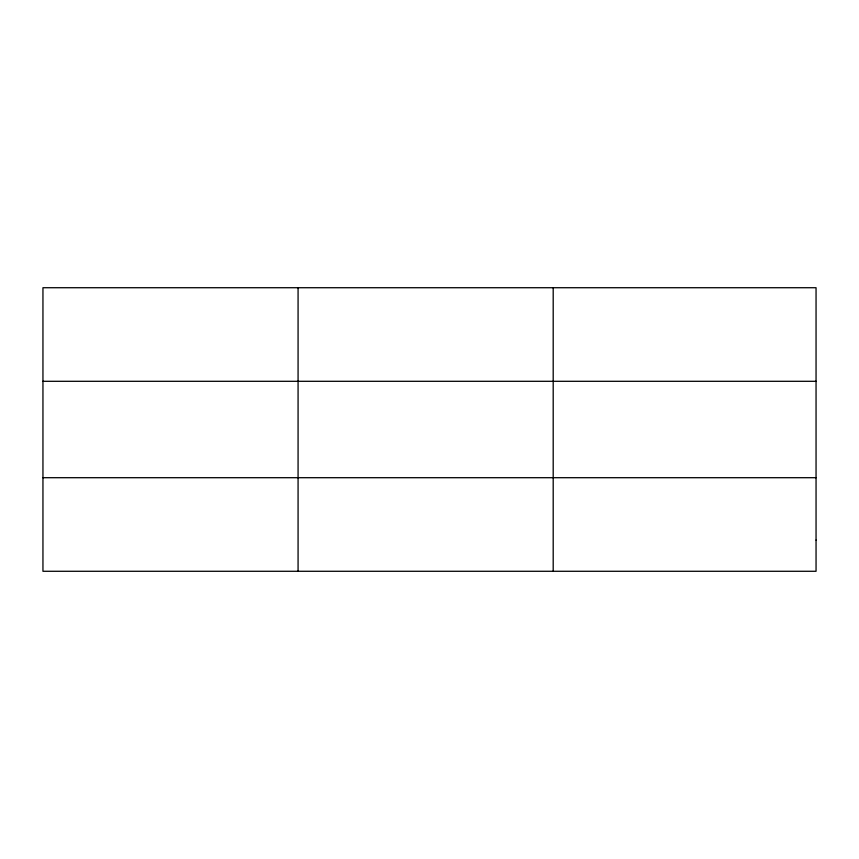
<?xml version="1.0" encoding="UTF-8"?>
<svg xmlns="http://www.w3.org/2000/svg" width="859" height="859" viewBox="0 0 859 859"><rect width="100%" height="100%" fill="white"/><g stroke="black" fill="none" stroke-linecap="round" stroke-linejoin="round"><path stroke-width="1.29" d="M298.073 571.278L298.073 287.722M553.196 571.278L553.196 287.722M42.95 381.299L816.05 381.299M42.95 477.701L816.05 477.701M816.05 540.086L816.05 571.278L42.95 571.278L42.95 287.722L816.05 287.722L816.05 540.086"/></g></svg>
